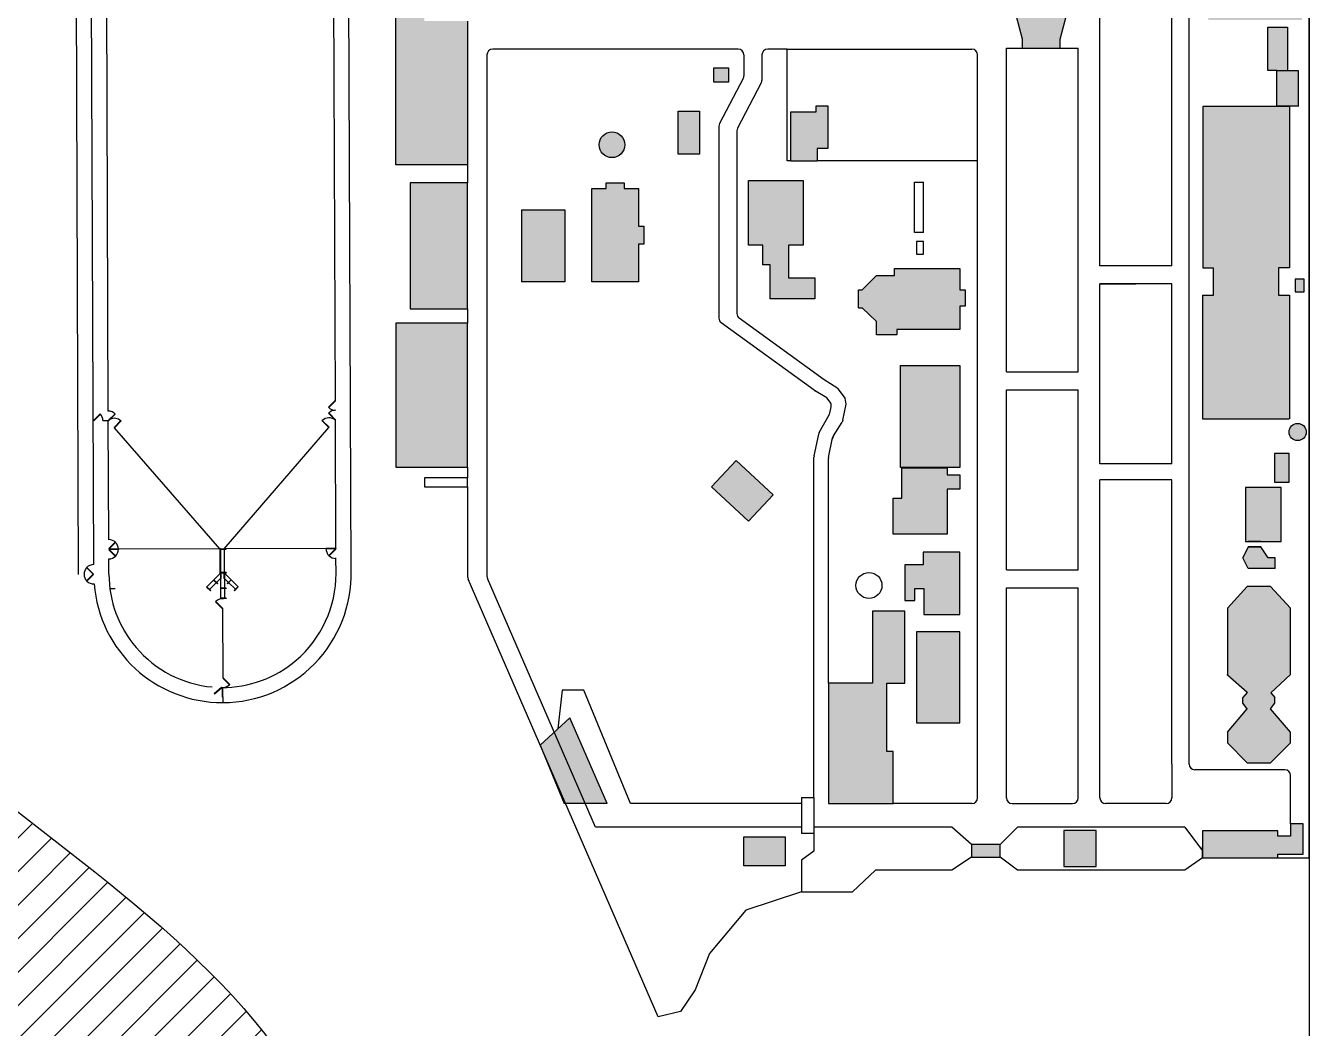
# Model space of a CAD drawing. Extents: x 15348.6 to 15438.1, y 2292.7 to 2368.6.
# Drawn here: x 15431.32 to 15434.711, y 2355.951 to 2358.599 of the extents above; entities that cross this region are included whole.
import ezdxf

# ---------------------------------------------------------------- set-up
doc = ezdxf.new("R2010")
doc.units = 0
doc.header["$LTSCALE"] = 2
doc.header["$MEASUREMENT"] = 0
for name, color, linetype, lineweight in [('03', 5, 'CONTINUOUS', 30), ('06', 7, 'CONTINUOUS', 30), ('MUNDSTOCK', 3, 'CONTINUOUS', 30)]:
    doc.layers.add(name, color=color, linetype=linetype, lineweight=lineweight)

msp = doc.modelspace()

# ---------------------------------------------------------------- hatches: boundary and pattern name
at = {"layer": '03', "linetype": 'Continuous'}
h = msp.add_hatch(dxfattribs=at)
h.set_pattern_fill('ANSI31', color=256, scale=0.5, style=0)
edge = h.paths.add_edge_path()
edge.add_spline(control_points=[(15432.312, 2354.5337), (15432.3066, 2354.6087), (15432.2675, 2355.0379), (15432.1757, 2355.968), (15430.9554, 2356.6809), (15430.146, 2357.741), (15429.1785, 2358.5972), (15427.9588, 2358.5979), (15427.4471, 2359.4684), (15427.4864, 2359.9292), (15427.5017, 2360.0121)], knot_values=[873.629947, 873.629947, 873.629947, 873.629947, 895.495842, 997.989982, 1139.838184, 1280.949064, 1407.622184, 1505.945549, 1622.914662, 1648.913198, 1648.913198, 1648.913198, 1648.913198], degree=3, periodic=0)
edge.add_spline(control_points=[(15427.5017, 2360.0121), (15427.4221, 2360.0374), (15427.343, 2360.0626), (15427.2643, 2360.0851)], knot_values=[3.681595, 3.681595, 3.681595, 3.681595, 3.92158, 3.92158, 3.92158, 3.92158], degree=3, periodic=0)
edge.add_spline(control_points=[(15427.2643, 2360.0851), (15427.248, 2360.0234), (15427.2175, 2359.918), (15427.1804, 2359.8135), (15427.1658, 2359.7701)], knot_values=[16.486234, 16.486234, 16.486234, 16.486234, 16.67673, 16.812527, 16.812527, 16.812527, 16.812527], degree=3, periodic=0)
edge.add_spline(control_points=[(15427.1658, 2359.7701), (15427.1653, 2359.7667), (15427.1144, 2359.4013), (15427.1095, 2358.8693), (15427.4325, 2358.7026), (15427.485, 2358.6828)], knot_values=[900.866446, 900.866446, 900.866446, 900.866446, 901.82873, 1003.432033, 1021.060892, 1021.060892, 1021.060892, 1021.060892], degree=3, periodic=0)
edge.add_spline(control_points=[(15427.485, 2358.6828), (15427.5452, 2358.669), (15427.6346, 2358.6529), (15427.7143, 2358.6255), (15427.737, 2358.6167)], knot_values=[14.97636, 14.97636, 14.97636, 14.97636, 15.1464, 15.216971, 15.216971, 15.216971, 15.216971], degree=3, periodic=0)
edge.add_spline(control_points=[(15427.737, 2358.6167), (15427.8381, 2358.5958), (15428.3656, 2358.4934), (15428.7601, 2357.9118), (15429.5601, 2357.7675), (15429.9745, 2357.3478), (15430.322, 2357.1045), (15430.4646, 2356.9982)], knot_values=[1046.80848, 1046.80848, 1046.80848, 1046.80848, 1076.128983, 1195.453551, 1237.210182, 1311.847283, 1365.429481, 1365.429481, 1365.429481, 1365.429481], degree=3, periodic=0)
edge.add_spline(control_points=[(15430.4646, 2356.9982), (15430.5654, 2356.9231), (15430.7797, 2356.7564), (15431.0389, 2356.4814), (15431.102, 2356.2556), (15431.1213, 2356.1661)], knot_values=[1365.429481, 1365.429481, 1365.429481, 1365.429481, 1403.304028, 1446.974034, 1474.326409, 1474.326409, 1474.326409, 1474.326409], degree=3, periodic=0)
edge.add_spline(control_points=[(15431.1213, 2356.1661), (15431.2324, 2355.8897), (15431.3186, 2355.6076), (15431.4268, 2355.3281)], knot_values=[9.840641, 9.840641, 9.840641, 9.840641, 10.737108, 10.737108, 10.737108, 10.737108], degree=3, periodic=0)
edge.add_spline(control_points=[(15431.4268, 2355.3281), (15431.5432, 2355.1415), (15431.8589, 2354.6789), (15431.6889, 2353.726), (15431.4609, 2352.8648), (15431.0646, 2352.2278), (15430.7712, 2351.7946), (15430.615, 2351.5023), (15430.5607, 2351.3656)], knot_values=[1563.32545, 1563.32545, 1563.32545, 1563.32545, 1628.021608, 1728.122566, 1832.955217, 1898.471864, 1949.951098, 1992.660275, 1992.660275, 1992.660275, 1992.660275], degree=3, periodic=0)
edge.add_spline(control_points=[(15430.5607, 2351.3656), (15430.5593, 2351.3574), (15430.5453, 2351.2703), (15430.5314, 2351.115), (15430.4868, 2350.9481), (15430.4898, 2350.7659), (15430.5022, 2350.6511), (15430.5167, 2350.5608)], knot_values=[4.754659, 4.754659, 4.754659, 4.754659, 4.779396, 5.01827, 5.223742, 5.291293, 5.56418, 5.56418, 5.56418, 5.56418], degree=3, periodic=0)
edge.add_spline(control_points=[(15430.5167, 2350.5608), (15430.5236, 2350.5402), (15430.5309, 2350.5196), (15430.5385, 2350.499)], knot_values=[2074.214725, 2074.214725, 2074.214725, 2074.214725, 2080.496001, 2080.496001, 2080.496001, 2080.496001], degree=3, periodic=0)
edge.add_line((15430.5385, 2350.499), (15430.921, 2350.623))
edge.add_spline(control_points=[(15430.921, 2350.623), (15430.9035, 2350.668), (15430.7982, 2350.9873), (15430.8903, 2351.4506), (15431.4841, 2351.9076), (15431.532, 2352.6942), (15432.004, 2353.2749), (15432.2521, 2353.7108), (15432.3012, 2353.958), (15432.312, 2354.0609)], knot_values=[1695.747126, 1695.747126, 1695.747126, 1695.747126, 1708.953771, 1788.188507, 1819.685706, 1927.557591, 1997.782485, 2043.474785, 2074.875921, 2074.875921, 2074.875921, 2074.875921], degree=3, periodic=0)
edge.add_line((15432.312, 2354.0609), (15432.312, 2354.5337))
edge = h.paths.add_edge_path(flags=16)
edge.add_spline(control_points=[(15431.6512, 2355.756), (15431.6111, 2355.7847), (15431.7585, 2355.979), (15431.9602, 2355.6662), (15432.0485, 2355.4319), (15431.9757, 2355.1767), (15432.0437, 2355.0477), (15432.1253, 2354.7451), (15431.7137, 2355.1725), (15431.8621, 2355.3824), (15431.7768, 2355.5295), (15431.6195, 2355.5063), (15431.6791, 2355.6224), (15431.6897, 2355.6911), (15431.673, 2355.7318), (15431.6669, 2355.7446)], knot_values=[0, 0, 0, 0, 14.788282, 36.632858, 78.793973, 100.346235, 106.855928, 124.23658, 163.680378, 185.30246, 196.02161, 207.450149, 215.708104, 224.775767, 228.953293, 228.953293, 228.953293, 228.953293], degree=3, periodic=0)
edge.add_line((15431.6669, 2355.7446), (15431.6512, 2355.756))
h.paths.add_polyline_path([(15428.6396, 2358.4752), (15429.5285, 2357.9819), (15429.4728, 2357.8814), (15428.5838, 2358.3748)], flags=24)
at = {"layer": '06'}
h = msp.add_hatch(color=256, dxfattribs=at)
h.paths.add_polyline_path([(15434.4441, 2358.7862), (15434.4441, 2358.7007), (15434.4299, 2358.7007), (15434.4299, 2358.676), (15434.4441, 2358.676), (15434.4441, 2358.6142), (15434.6911, 2358.6142), (15434.6911, 2358.7862)])
h.paths.add_polyline_path([(15434.6018, 2358.8289), (15434.6018, 2358.9952), (15434.4631, 2358.9952), (15434.4631, 2358.9002), (15434.4441, 2358.9002), (15434.4441, 2358.8289)])
h.paths.add_polyline_path([(15434.6009, 2358.4812), (15434.6246, 2358.4812), (15434.6531, 2358.4812), (15434.6531, 2358.5952), (15434.6009, 2358.5952)])
h = msp.add_hatch(color=256, dxfattribs=at)
h.paths.add_polyline_path([(15432.7437, 2358.1125), (15432.6295, 2358.1125), (15432.6295, 2357.9225), (15432.7437, 2357.9225)])
h.paths.add_polyline_path([(15432.4872, 2357.8133), (15432.2972, 2357.8133), (15432.2972, 2357.4333), (15432.4872, 2357.4333)])
h.paths.add_polyline_path([(15432.4872, 2358.1838), (15432.3352, 2358.1838), (15432.3352, 2357.8513), (15432.4872, 2357.8513)])
h.paths.add_polyline_path([(15432.4872, 2358.6113), (15432.3732, 2358.6113), (15432.3732, 2358.7177), (15432.4255, 2358.7177), (15432.4255, 2358.8317), (15432.2972, 2358.8317), (15432.2972, 2358.2313), (15432.4872, 2358.2313)])
h.paths.add_polyline_path([(15432.9385, 2358.0223), (15432.9527, 2358.0223), (15432.9527, 2358.0698), (15432.9385, 2358.0698), (15432.9385, 2358.1695), (15432.9005, 2358.1695), (15432.9005, 2358.1838), (15432.853, 2358.1838), (15432.853, 2358.1695), (15432.815, 2358.1695), (15432.815, 2357.9225), (15432.9385, 2357.9225)])
h.paths.add_polyline_path([(15432.8346, 2358.2846, 1), (15432.9027, 2358.2846, 1)])
h.paths.add_polyline_path([(15433.1, 2358.3738), (15433.043, 2358.3738), (15433.043, 2358.2598), (15433.1, 2358.2598)])
h.paths.add_polyline_path([(15433.176, 2358.4878), (15433.138, 2358.4878), (15433.138, 2358.4498), (15433.176, 2358.4498)])
h.paths.add_polyline_path([(15433.439, 2358.3874), (15433.4081, 2358.3874), (15433.4081, 2358.3712), (15433.3407, 2358.3712), (15433.3407, 2358.2426), (15433.4105, 2358.2426), (15433.4105, 2358.2747), (15433.439, 2358.2747)])
h.paths.add_polyline_path([(15433.3739, 2358.1904), (15433.3407, 2358.1904), (15433.229, 2358.1904), (15433.229, 2358.0194), (15433.267, 2358.0194), (15433.267, 2357.9671), (15433.286, 2357.9671), (15433.286, 2357.8778), (15433.4048, 2357.8778), (15433.4048, 2357.9329), (15433.335, 2357.9329), (15433.335, 2358.0194), (15433.3739, 2358.0194)])
h.paths.add_polyline_path([(15433.1966, 2357.4508), (15433.1319, 2357.3812), (15433.2293, 2357.2907), (15433.294, 2357.3603)])
h.paths.add_polyline_path([(15433.7875, 2357.7017), (15433.6308, 2357.7017), (15433.6308, 2357.4319), (15433.7875, 2357.4319)])
h.paths.add_polyline_path([(15433.7541, 2357.3748), (15433.7875, 2357.3748), (15433.7875, 2357.4128), (15433.7541, 2357.4128), (15433.7541, 2357.4318), (15433.6344, 2357.4318), (15433.6344, 2357.3511), (15433.6116, 2357.3511), (15433.6116, 2357.2561), (15433.7541, 2357.2561)])
for points in [[(15433.9294, 2358.6535), (15433.9532, 2358.5633), (15433.9532, 2358.5395), (15434.0529, 2358.5395), (15434.0529, 2358.5633), (15434.0767, 2358.6535)], [(15433.7872, 2357.9582), (15433.7828, 2357.9582), (15433.6146, 2357.9582), (15433.6146, 2357.9392), (15433.5671, 2357.9392), (15433.5291, 2357.9012), (15433.5196, 2357.9012), (15433.5196, 2357.8537), (15433.5291, 2357.8537), (15433.5671, 2357.8176), (15433.5671, 2357.7825), (15433.6213, 2357.7825), (15433.6213, 2357.7967), (15433.7872, 2357.7967), (15433.7872, 2357.8585), (15433.8015, 2357.8585), (15433.8015, 2357.9012), (15433.7872, 2357.9012)], [(15434.4944, 2356.7333), (15434.4944, 2356.7048), (15434.5467, 2356.6526), (15434.6084, 2356.6526), (15434.6607, 2356.7048), (15434.6607, 2356.7333), (15434.6085, 2356.795), (15434.6198, 2356.8094), (15434.6198, 2356.8248), (15434.6091, 2356.8372), (15434.6607, 2356.8854), (15434.6607, 2357.0607), (15434.6084, 2357.1177), (15434.5467, 2357.1177), (15434.4944, 2357.0607), (15434.4944, 2356.8841), (15434.5467, 2356.8378), (15434.5354, 2356.8248), (15434.5354, 2356.8094), (15434.5467, 2356.7951)], [(15432.7568, 2356.7707), (15432.679, 2356.6989), (15432.742, 2356.5445), (15432.856, 2356.5445)], [(15434.1475, 2356.4734), (15434.062, 2356.4734), (15434.062, 2356.3784), (15434.1475, 2356.3784)]]:
    msp.add_hatch(color=256, dxfattribs=at).paths.add_polyline_path(points)
h = msp.add_hatch(color=256, dxfattribs=at)
h.paths.add_polyline_path([(15434.6294, 2357.8875), (15434.6294, 2357.9594), (15434.6579, 2357.9594), (15434.6579, 2358.3862), (15434.4299, 2358.3862), (15434.4299, 2357.9587), (15434.4576, 2357.9587), (15434.4576, 2357.8875), (15434.4291, 2357.8875), (15434.4291, 2357.5597), (15434.6583, 2357.5597), (15434.6583, 2357.8875)])
h.paths.add_polyline_path([(15434.6734, 2357.8961), (15434.6971, 2357.8961), (15434.6971, 2357.9293), (15434.6734, 2357.9293)])
h.paths.add_polyline_path([(15434.6246, 2358.3862), (15434.6579, 2358.3862), (15434.6816, 2358.3862), (15434.6816, 2358.4812), (15434.6246, 2358.4812)])
h = msp.add_hatch(color=256, dxfattribs=at)
h.paths.add_polyline_path([(15434.5827, 2357.2224), (15434.5495, 2357.2224), (15434.5353, 2357.1938), (15434.5495, 2357.1654), (15434.6207, 2357.1654), (15434.6207, 2357.1939), (15434.6017, 2357.1939)])
h.paths.add_polyline_path([(15434.5417, 2357.2367), (15434.6367, 2357.2367), (15434.6367, 2357.3792), (15434.5417, 2357.3792)])
h.paths.add_polyline_path([(15434.6571, 2357.4695), (15434.6191, 2357.4695), (15434.6191, 2357.3935), (15434.6571, 2357.3935)])
h.paths.add_polyline_path([(15434.7025, 2357.5259, 1), (15434.6572, 2357.5259, 1)])
h = msp.add_hatch(color=256, dxfattribs=at)
h.paths.add_polyline_path([(15433.7874, 2357.2086), (15433.691, 2357.2086), (15433.691, 2357.1753), (15433.6515, 2357.1753), (15433.6422, 2357.1753), (15433.642, 2357.0813), (15433.6686, 2357.0813), (15433.6686, 2357.1126), (15433.6924, 2357.1126), (15433.6924, 2357.0442), (15433.7874, 2357.0442)])
h.paths.add_polyline_path([(15433.7871, 2356.9986), (15433.6731, 2356.9986), (15433.6731, 2356.8235), (15433.6731, 2356.7583), (15433.7871, 2356.7583)])
h.paths.add_polyline_path([(15433.642, 2357.0528), (15433.5565, 2357.0528), (15433.5565, 2356.8628), (15433.4402, 2356.8628), (15433.4402, 2356.5445), (15433.6112, 2356.5445), (15433.6112, 2356.6823), (15433.5945, 2356.6823), (15433.5945, 2356.8628), (15433.642, 2356.8628)])
h.paths.add_polyline_path([(15434.6943, 2356.4914), (15434.6611, 2356.4914), (15434.6611, 2356.4581), (15434.6278, 2356.4581), (15434.6278, 2356.4724), (15434.4283, 2356.4724), (15434.4283, 2356.4011), (15434.6278, 2356.4011), (15434.6278, 2356.4106), (15434.6943, 2356.4106)])
h.paths.add_polyline_path([(15433.8944, 2356.4364), (15433.8184, 2356.4364), (15433.8184, 2356.4032), (15433.8944, 2356.4032)])
h.paths.add_polyline_path([(15433.326, 2356.4565), (15433.2168, 2356.4565), (15433.2168, 2356.3805), (15433.326, 2356.3805), (15433.326, 2356.3948)])

# ---------------------------------------------------------------- linework, layer by layer
at = {"layer": '03', "color": 7, "ltscale": 0.5}
for p, q in [((15434.7107, 2356.3131), (15434.7107, 2359.721)), ((15434.7107, 2351.8513), (15434.7107, 2356.4011))]:
    msp.add_line(p, q, dxfattribs=at)
at = {"layer": '03', "color": 7}
for p, q in [((15434.7103, 2356.9008), (15434.7103, 2359.5314)), ((15432.1795, 2357.1589), (15432.1726, 2359.0219)), ((15434.1574, 2357.9648), (15434.1574, 2359.0326)), ((15434.3476, 2357.9648), (15434.3476, 2359.0326)), ((15434.3929, 2356.6491), (15434.3929, 2359.0427)), ((15432.1379, 2357.6085), (15432.1328, 2358.9859)), ((15432.2972, 2358.2313), (15432.2972, 2358.8317)), ((15431.4596, 2357.15), (15431.4538, 2358.7288)), ((15431.4995, 2357.1758), (15431.494, 2358.676)), ((15431.538, 2357.5812), (15431.534, 2358.6598)), ((15433.9532, 2358.5633), (15433.9294, 2358.6535)), ((15434.0529, 2358.5633), (15434.0767, 2358.6535)), ((15432.4872, 2358.6113), (15432.4872, 2358.2313)), ((15434.6009, 2358.4812), (15434.6009, 2358.5952)), ((15434.6009, 2358.5952), (15434.6531, 2358.5952)), ((15434.6531, 2358.5952), (15434.6531, 2358.4812)), ((15433.9532, 2358.5395), (15433.9532, 2358.5633)), ((15434.0529, 2358.5395), (15434.0529, 2358.5633)), ((15432.5383, 2358.5219), (15432.5383, 2357.952)), ((15433.202, 2358.5371), (15432.5535, 2358.5371)), ((15433.2172, 2358.5219), (15433.2172, 2358.4671)), ((15433.2647, 2358.5219), (15433.2647, 2358.4554)), ((15433.3312, 2358.5371), (15433.2799, 2358.5371)), ((15433.3312, 2358.2426), (15433.3312, 2358.5371)), ((15433.3312, 2358.5371), (15433.8192, 2358.5371)), ((15433.8344, 2357.5749), (15433.8344, 2358.5219)), ((15433.9104, 2357.6845), (15433.9104, 2358.5395)), ((15433.9104, 2358.5395), (15433.9532, 2358.5395)), ((15433.9104, 2358.5395), (15434.1004, 2358.5395)), ((15433.9532, 2358.5395), (15434.0529, 2358.5395)), ((15434.1004, 2357.6845), (15434.1004, 2358.5395)), ((15433.138, 2358.4498), (15433.138, 2358.4878)), ((15433.138, 2358.4878), (15433.176, 2358.4878)), ((15433.176, 2358.4878), (15433.176, 2358.4498)), ((15434.6246, 2358.4812), (15434.6009, 2358.4812)), ((15434.6246, 2358.4812), (15434.6816, 2358.4812)), ((15434.6246, 2358.3862), (15434.6246, 2358.4812)), ((15434.6816, 2358.4812), (15434.6816, 2358.3855)), ((15433.176, 2358.4498), (15433.138, 2358.4498)), ((15433.2154, 2358.46), (15433.1526, 2358.3405)), ((15433.2629, 2358.4483), (15433.2001, 2358.3288)), ((15433.4081, 2358.3712), (15433.4081, 2358.3874)), ((15433.4081, 2358.3874), (15433.439, 2358.3874)), ((15433.439, 2358.3874), (15433.439, 2358.2747)), ((15434.4299, 2357.9587), (15434.4299, 2358.3862)), ((15434.4299, 2358.3862), (15434.6579, 2358.3862)), ((15434.6816, 2358.3862), (15434.6246, 2358.3862)), ((15434.6579, 2358.3862), (15434.6579, 2357.9594)), ((15433.043, 2358.3738), (15433.1, 2358.3738)), ((15433.043, 2358.2598), (15433.043, 2358.3738)), ((15433.1, 2358.3738), (15433.1, 2358.2598)), ((15433.3407, 2358.3712), (15433.4081, 2358.3712)), ((15433.3407, 2358.2426), (15433.3407, 2358.3712)), ((15433.1509, 2358.3335), (15433.1509, 2357.8267)), ((15433.1984, 2358.3217), (15433.1984, 2357.8392)), ((15433.4105, 2358.2747), (15433.4105, 2358.2426)), ((15433.439, 2358.2747), (15433.4105, 2358.2747)), ((15433.1, 2358.2598), (15433.043, 2358.2598)), ((15433.3407, 2358.2426), (15433.3312, 2358.2426)), ((15433.3407, 2358.2426), (15433.4105, 2358.2426)), ((15433.8344, 2358.2426), (15433.4105, 2358.2426)), ((15432.4872, 2358.2313), (15432.2972, 2358.2313)), ((15432.4872, 2358.2313), (15432.4872, 2358.1838)), ((15432.3352, 2358.1838), (15432.3352, 2357.8513)), ((15432.4872, 2358.1838), (15432.3352, 2358.1838)), ((15432.4872, 2357.8513), (15432.4872, 2358.1838)), ((15432.853, 2358.1838), (15432.9005, 2358.1838)), ((15432.853, 2358.1695), (15432.853, 2358.1838)), ((15432.9005, 2358.1838), (15432.9005, 2358.1695)), ((15433.229, 2358.0194), (15433.229, 2358.1904)), ((15433.229, 2358.1904), (15433.3739, 2358.1904)), ((15433.3407, 2358.1904), (15433.3739, 2358.1904)), ((15433.3739, 2358.1904), (15433.3739, 2358.0194)), ((15433.668, 2358.0529), (15433.668, 2358.1859)), ((15433.668, 2358.1859), (15433.6917, 2358.1859)), ((15433.6917, 2358.0529), (15433.6917, 2358.1859)), ((15432.815, 2358.1695), (15432.853, 2358.1695)), ((15432.815, 2357.9225), (15432.815, 2358.1695)), ((15432.9005, 2358.1695), (15432.9385, 2358.1695)), ((15432.9385, 2358.1695), (15432.9385, 2358.0698)), ((15432.6295, 2358.1125), (15432.6295, 2357.9225)), ((15432.6297, 2358.1125), (15432.7437, 2358.1125)), ((15432.7437, 2358.1125), (15432.7437, 2357.9225)), ((15432.9385, 2358.0698), (15432.9527, 2358.0698)), ((15432.9527, 2358.0698), (15432.9527, 2358.0223)), ((15433.6917, 2358.0529), (15433.668, 2358.0529)), ((15432.9385, 2358.0223), (15432.9385, 2357.9225)), ((15432.9527, 2358.0223), (15432.9385, 2358.0223)), ((15433.267, 2358.0194), (15433.229, 2358.0194)), ((15433.267, 2357.9671), (15433.267, 2358.0194)), ((15433.3739, 2358.0194), (15433.335, 2358.0194)), ((15433.335, 2358.0194), (15433.335, 2357.9329)), ((15433.6727, 2358.0292), (15433.6727, 2357.9959)), ((15433.6917, 2358.0292), (15433.6727, 2358.0292)), ((15433.6917, 2357.9959), (15433.6917, 2358.0292)), ((15433.6727, 2357.9959), (15433.6917, 2357.9959)), ((15432.5383, 2357.952), (15432.5383, 2357.1453)), ((15433.286, 2357.9671), (15433.267, 2357.9671)), ((15433.286, 2357.8778), (15433.286, 2357.9671)), ((15433.5291, 2357.9012), (15433.5671, 2357.9392)), ((15433.5671, 2357.9392), (15433.6146, 2357.9392)), ((15433.6146, 2357.9392), (15433.6146, 2357.9582)), ((15433.6146, 2357.9582), (15433.7828, 2357.9582)), ((15433.7828, 2357.9582), (15433.7872, 2357.9582)), ((15433.7872, 2357.9582), (15433.7872, 2357.9012)), ((15433.7872, 2357.9582), (15433.7872, 2357.9012)), ((15434.3476, 2357.9648), (15434.1574, 2357.9648)), ((15434.4576, 2357.9587), (15434.4299, 2357.9587)), ((15434.4576, 2357.8875), (15434.4576, 2357.9587)), ((15434.6294, 2357.9594), (15434.6294, 2357.8875)), ((15434.6579, 2357.9594), (15434.6294, 2357.9594)), ((15432.4872, 2357.8513), (15432.4872, 2357.9225)), ((15432.7437, 2357.9225), (15432.6297, 2357.9225)), ((15432.9385, 2357.9225), (15432.815, 2357.9225)), ((15433.335, 2357.9329), (15433.4048, 2357.9329)), ((15433.4048, 2357.9329), (15433.4048, 2357.8778)), ((15433.5196, 2357.9012), (15433.5291, 2357.9012)), ((15433.5196, 2357.8537), (15433.5196, 2357.9012)), ((15433.7872, 2357.9012), (15433.8015, 2357.9012)), ((15433.8015, 2357.9012), (15433.8015, 2357.8585)), ((15434.1574, 2357.4423), (15434.1574, 2357.9173)), ((15434.1574, 2357.9173), (15434.2524, 2357.9173)), ((15434.3476, 2357.9173), (15434.1574, 2357.9173)), ((15434.3476, 2357.4423), (15434.3476, 2357.9173)), ((15434.6971, 2357.9293), (15434.6734, 2357.9293)), ((15434.6734, 2357.9293), (15434.6734, 2357.8961)), ((15434.6971, 2357.8961), (15434.6971, 2357.9293)), ((15433.4048, 2357.8778), (15433.286, 2357.8778)), ((15434.4291, 2357.5597), (15434.4291, 2357.8875)), ((15434.4291, 2357.8875), (15434.4576, 2357.8875)), ((15434.6294, 2357.8875), (15434.6583, 2357.8875)), ((15434.6583, 2357.8875), (15434.6583, 2357.5604)), ((15434.6734, 2357.8961), (15434.6971, 2357.8961)), ((15432.3352, 2357.8513), (15432.4872, 2357.8513)), ((15432.4872, 2357.8513), (15432.4872, 2357.8133)), ((15433.5196, 2357.8537), (15433.5291, 2357.8537)), ((15433.5291, 2357.8537), (15433.5671, 2357.8176)), ((15433.7872, 2357.8585), (15433.7872, 2357.7967)), ((15433.8015, 2357.8585), (15433.7872, 2357.8585)), ((15433.7872, 2357.8585), (15433.7872, 2357.8328)), ((15432.2972, 2357.8133), (15432.2972, 2357.4333)), ((15432.4872, 2357.8133), (15432.2972, 2357.8133)), ((15432.4872, 2357.4333), (15432.4872, 2357.8133)), ((15433.4025, 2357.6364), (15433.1572, 2357.8144)), ((15433.4293, 2357.6639), (15433.2047, 2357.8269)), ((15433.5671, 2357.7825), (15433.5671, 2357.8176)), ((15433.6213, 2357.7825), (15433.5671, 2357.7825)), ((15433.6213, 2357.7967), (15433.6213, 2357.7825)), ((15433.7875, 2357.7967), (15433.6213, 2357.7967)), ((15433.6308, 2357.4319), (15433.6308, 2357.7017)), ((15433.6308, 2357.7017), (15433.7875, 2357.7017)), ((15433.7875, 2357.7017), (15433.7875, 2357.4319)), ((15433.4625, 2357.6427), (15433.4293, 2357.6639)), ((15433.9104, 2357.6845), (15434.1004, 2357.6845)), ((15433.4361, 2357.6163), (15433.4036, 2357.6356)), ((15433.4843, 2357.6153), (15433.4665, 2357.639)), ((15433.9104, 2357.162), (15433.9104, 2357.637)), ((15433.9104, 2357.637), (15434.1004, 2357.637)), ((15434.1004, 2357.162), (15434.1004, 2357.637)), ((15432.1372, 2357.6092), (15432.1195, 2357.5914)), ((15432.1379, 2357.6085), (15432.1202, 2357.5907)), ((15432.1372, 2357.6092), (15432.1379, 2357.6085)), ((15433.4446, 2357.6049), (15433.4361, 2357.6163)), ((15433.4788, 2357.5575), (15433.4875, 2357.5991)), ((15433.4875, 2357.5991), (15433.4843, 2357.6153)), ((15431.5165, 2357.5739), (15431.4989, 2357.5562)), ((15431.5172, 2357.5732), (15431.4996, 2357.5555)), ((15431.5172, 2357.5732), (15431.5165, 2357.5739)), ((15431.5381, 2357.5563), (15431.5558, 2357.5742)), ((15431.5388, 2357.5556), (15431.5564, 2357.5734)), ((15431.5564, 2357.5734), (15431.5558, 2357.5742)), ((15432.1195, 2357.5914), (15432.1202, 2357.5907)), ((15432.1196, 2357.5755), (15432.1202, 2357.5762)), ((15432.1374, 2357.5578), (15432.1196, 2357.5755)), ((15432.1381, 2357.5585), (15432.1202, 2357.5762)), ((15433.4161, 2357.5245), (15433.4423, 2357.5716)), ((15433.4439, 2357.5759), (15433.4474, 2357.5927)), ((15433.8344, 2357.1145), (15433.8344, 2357.5749)), ((15431.4981, 2357.5562), (15431.4989, 2357.5562)), ((15431.4996, 2357.5555), (15431.4989, 2357.5562)), ((15431.5238, 2357.5563), (15431.5381, 2357.5563)), ((15431.5388, 2357.5556), (15431.5381, 2357.5563)), ((15431.5392, 2357.2413), (15431.5381, 2357.5563)), ((15431.5538, 2357.5381), (15431.5715, 2357.556)), ((15431.5545, 2357.5374), (15431.5538, 2357.5381)), ((15431.5545, 2357.5374), (15431.5722, 2357.5552)), ((15431.8323, 2357.2174), (15431.5545, 2357.5374)), ((15431.5722, 2357.5552), (15431.5715, 2357.556)), ((15431.8443, 2357.2175), (15432.1202, 2357.5378)), ((15432.1026, 2357.5554), (15432.1032, 2357.5562)), ((15432.1202, 2357.5378), (15432.1026, 2357.5554)), ((15432.1211, 2357.5384), (15432.1032, 2357.5562)), ((15432.1203, 2357.5377), (15432.1211, 2357.5384)), ((15432.1374, 2357.5578), (15432.1381, 2357.5585)), ((15432.1393, 2357.2202), (15432.1381, 2357.5585)), ((15433.4534, 2357.5156), (15433.4768, 2357.5524)), ((15434.6571, 2357.5597), (15434.4291, 2357.5597)), ((15434.6571, 2357.5597), (15434.6191, 2357.5597)), ((15433.4025, 2357.463), (15433.4146, 2357.5203)), ((15433.4405, 2357.459), (15433.4513, 2357.5106)), ((15433.4022, 2356.561), (15433.4022, 2357.4598)), ((15434.6191, 2357.4695), (15434.6191, 2357.3935)), ((15434.6571, 2357.4695), (15434.6191, 2357.4695)), ((15434.6571, 2357.3935), (15434.6571, 2357.4695)), ((15432.2972, 2357.4333), (15432.4872, 2357.4333)), ((15432.4872, 2357.4333), (15432.4872, 2357.4048)), ((15433.1319, 2357.3812), (15433.1966, 2357.4508)), ((15433.1966, 2357.4508), (15433.294, 2357.3603)), ((15433.4402, 2356.8628), (15433.4402, 2357.4559)), ((15433.7875, 2357.4319), (15433.6308, 2357.4319)), ((15433.6344, 2357.4318), (15433.7541, 2357.4318)), ((15433.6344, 2357.3511), (15433.6344, 2357.4318)), ((15433.7541, 2357.4318), (15433.7541, 2357.4128)), ((15434.3476, 2357.4423), (15434.1574, 2357.4423)), ((15432.4872, 2357.4048), (15432.3732, 2357.4048)), ((15432.3732, 2357.4048), (15432.3732, 2357.381)), ((15432.4872, 2357.381), (15432.4872, 2357.4048)), ((15433.7541, 2357.4128), (15433.7875, 2357.4128)), ((15433.7875, 2357.4128), (15433.7875, 2357.3748)), ((15434.1574, 2356.5597), (15434.1574, 2357.3995)), ((15434.3476, 2357.3995), (15434.1574, 2357.3995)), ((15434.3476, 2356.6491), (15434.3476, 2357.3995)), ((15434.6191, 2357.3935), (15434.6571, 2357.3935)), ((15432.3732, 2357.381), (15432.4872, 2357.381)), ((15432.4872, 2357.381), (15432.4872, 2357.1436)), ((15433.2293, 2357.2907), (15433.1319, 2357.3812)), ((15433.294, 2357.3603), (15433.2293, 2357.2907)), ((15433.7541, 2357.3748), (15433.7541, 2357.2561)), ((15433.7875, 2357.3748), (15433.7541, 2357.3748)), ((15434.5417, 2357.3792), (15434.5417, 2357.2367)), ((15434.6367, 2357.3792), (15434.5417, 2357.3792)), ((15434.6367, 2357.2367), (15434.6367, 2357.3792)), ((15433.6116, 2357.2561), (15433.6116, 2357.3511)), ((15433.6116, 2357.3511), (15433.6344, 2357.3511)), ((15433.7541, 2357.2561), (15433.6116, 2357.2561)), ((15431.5569, 2357.2358), (15431.5393, 2357.218)), ((15431.5576, 2357.2351), (15431.54, 2357.2173)), ((15431.5576, 2357.2351), (15431.5569, 2357.2358)), ((15434.5495, 2357.2224), (15434.5353, 2357.1938)), ((15434.5417, 2357.2367), (15434.6367, 2357.2367)), ((15434.5827, 2357.2366), (15434.5495, 2357.2366)), ((15434.5495, 2357.2224), (15434.5827, 2357.2224)), ((15434.5827, 2357.2224), (15434.5495, 2357.2224)), ((15434.6017, 2357.1939), (15434.5827, 2357.2224)), ((15431.54, 2357.2173), (15431.5393, 2357.218)), ((15431.54, 2357.2154), (15431.5393, 2357.2146)), ((15431.5571, 2357.197), (15431.5393, 2357.2146)), ((15431.5396, 2357.1503), (15431.5394, 2357.1913)), ((15431.565, 2357.2169), (15431.54, 2357.2168)), ((15431.54, 2357.2168), (15431.54, 2357.2158)), ((15431.565, 2357.2159), (15431.54, 2357.2158)), ((15431.5578, 2357.1977), (15431.54, 2357.2154)), ((15431.5578, 2357.1977), (15431.5571, 2357.197)), ((15431.8323, 2357.2174), (15431.565, 2357.2164)), ((15431.565, 2357.2169), (15431.565, 2357.2159)), ((15431.8323, 2357.2174), (15431.8326, 2357.1535)), ((15431.8343, 2357.2174), (15431.8323, 2357.2174)), ((15431.8333, 2357.2174), (15431.8336, 2357.1535)), ((15431.8343, 2357.2174), (15431.8348, 2357.0865)), ((15431.8489, 2357.2165), (15431.8343, 2357.2164)), ((15431.8489, 2357.2165), (15431.8343, 2357.2164)), ((15431.8489, 2357.2155), (15431.8343, 2357.2154)), ((15432.1137, 2357.2184), (15431.8443, 2357.2175)), ((15431.8443, 2357.2155), (15431.8445, 2357.1545)), ((15431.8489, 2357.2165), (15431.8489, 2357.2155)), ((15432.1137, 2357.2189), (15432.1387, 2357.219)), ((15432.1137, 2357.2189), (15432.1387, 2357.219)), ((15432.1137, 2357.2179), (15432.1137, 2357.2189)), ((15432.1137, 2357.2189), (15432.1137, 2357.2179)), ((15432.1137, 2357.2179), (15432.1387, 2357.218)), ((15432.121, 2357.1998), (15432.1386, 2357.2175)), ((15432.121, 2357.1998), (15432.1217, 2357.1991)), ((15432.1217, 2357.1991), (15432.1393, 2357.2168)), ((15432.1386, 2357.2175), (15432.1393, 2357.2168)), ((15432.1386, 2357.2175), (15432.1393, 2357.2168)), ((15432.1387, 2357.218), (15432.1387, 2357.219)), ((15432.1387, 2357.219), (15432.1387, 2357.218)), ((15432.1393, 2357.2202), (15432.1393, 2357.2202)), ((15432.1396, 2357.1525), (15432.1394, 2357.1935)), ((15433.691, 2357.2086), (15433.691, 2357.1753)), ((15433.7874, 2357.2086), (15433.691, 2357.2086)), ((15433.7874, 2357.0442), (15433.7874, 2357.2086)), ((15434.5495, 2357.1654), (15434.5352, 2357.1939)), ((15434.6207, 2357.1939), (15434.6017, 2357.1939)), ((15434.6207, 2357.1939), (15434.6017, 2357.1939)), ((15434.6207, 2357.1939), (15434.6017, 2357.1939)), ((15434.6207, 2357.1654), (15434.6207, 2357.1939)), ((15431.4812, 2357.1684), (15431.4805, 2357.1677)), ((15431.4983, 2357.1501), (15431.4805, 2357.1677)), ((15431.499, 2357.1508), (15431.4812, 2357.1684)), ((15431.8491, 2357.1545), (15431.8345, 2357.1545)), ((15431.8491, 2357.1545), (15431.8491, 2357.1535)), ((15433.6422, 2357.1753), (15433.642, 2357.0813)), ((15433.6515, 2357.1753), (15433.6422, 2357.1753)), ((15433.691, 2357.1753), (15433.6515, 2357.1753)), ((15433.9104, 2357.162), (15434.1004, 2357.162)), ((15434.6207, 2357.1654), (15434.5495, 2357.1654)), ((15431.4983, 2357.1502), (15431.4806, 2357.1325)), ((15431.4814, 2357.1318), (15431.4806, 2357.1325)), ((15431.499, 2357.1495), (15431.4814, 2357.1318)), ((15431.499, 2357.1508), (15431.4983, 2357.1501)), ((15431.499, 2357.1495), (15431.4983, 2357.1502)), ((15431.7979, 2357.1166), (15431.8346, 2357.1535)), ((15431.8057, 2357.1103), (15431.8233, 2357.128)), ((15431.8162, 2357.135), (15431.8266, 2357.1248)), ((15431.8169, 2357.1357), (15431.8273, 2357.1255)), ((15431.824, 2357.1287), (15431.8346, 2357.1393)), ((15431.8266, 2357.1248), (15431.8273, 2357.1255)), ((15431.8491, 2357.1535), (15431.8326, 2357.1535)), ((15431.8346, 2357.1393), (15431.8356, 2357.1394)), ((15431.8356, 2357.1535), (15431.8356, 2357.1394)), ((15431.8436, 2357.1535), (15431.8436, 2357.1394)), ((15431.8446, 2357.1394), (15431.8436, 2357.1394)), ((15431.8815, 2357.1169), (15431.8446, 2357.1535)), ((15431.8446, 2357.1535), (15431.8447, 2357.1135)), ((15431.8552, 2357.1288), (15431.8446, 2357.1394)), ((15431.8623, 2357.1359), (15431.852, 2357.1256)), ((15431.8527, 2357.1248), (15431.852, 2357.1256)), ((15431.863, 2357.1352), (15431.8527, 2357.1248)), ((15431.8737, 2357.1105), (15431.856, 2357.1281)), ((15432.9903, 2355.9818), (15432.4885, 2357.1375)), ((15432.8247, 2356.4824), (15432.5395, 2357.1392)), ((15431.5558, 2357.1118), (15431.5414, 2357.1117)), ((15431.7979, 2357.1166), (15431.8083, 2357.1063)), ((15431.7986, 2357.1173), (15431.809, 2357.107)), ((15431.7986, 2357.1173), (15431.809, 2357.107)), ((15431.8083, 2357.1063), (15431.809, 2357.107)), ((15431.8493, 2357.1135), (15431.8347, 2357.1135)), ((15431.8493, 2357.1135), (15431.8347, 2357.1135)), ((15431.8493, 2357.1125), (15431.8347, 2357.1125)), ((15431.8493, 2357.0875), (15431.8348, 2357.0875)), ((15431.8493, 2357.0875), (15431.8348, 2357.0875)), ((15431.8494, 2357.0865), (15431.8348, 2357.0865)), ((15431.8447, 2357.1125), (15431.8448, 2357.0875)), ((15431.8493, 2357.1135), (15431.8493, 2357.1125)), ((15431.8493, 2357.0875), (15431.8494, 2357.0865)), ((15431.8807, 2357.1176), (15431.8705, 2357.1072)), ((15431.8807, 2357.1176), (15431.8705, 2357.1072)), ((15431.8712, 2357.1065), (15431.8705, 2357.1072)), ((15431.8815, 2357.1169), (15431.8712, 2357.1065)), ((15433.6686, 2357.1126), (15433.6924, 2357.1126)), ((15433.6686, 2357.0813), (15433.6686, 2357.1126)), ((15433.6924, 2357.1126), (15433.6924, 2357.0442)), ((15433.8344, 2356.5597), (15433.8344, 2357.1145)), ((15433.9104, 2356.5597), (15433.9104, 2357.1145)), ((15433.9104, 2357.1145), (15434.1004, 2357.1145)), ((15434.1004, 2356.5597), (15434.1004, 2357.1145)), ((15434.4944, 2357.0607), (15434.5467, 2357.1177)), ((15434.6084, 2357.1177), (15434.5467, 2357.1177)), ((15434.6607, 2357.0607), (15434.6084, 2357.1177)), ((15431.8221, 2357.0784), (15431.8214, 2357.0777)), ((15431.8392, 2357.0601), (15431.8214, 2357.0777)), ((15431.8399, 2357.0608), (15431.8221, 2357.0784)), ((15431.8399, 2357.0608), (15431.8392, 2357.0601)), ((15431.8399, 2357.0608), (15431.8406, 2356.8764)), ((15433.5565, 2357.0528), (15433.5565, 2356.8628)), ((15433.642, 2357.0528), (15433.5565, 2357.0528)), ((15433.642, 2357.0813), (15433.6686, 2357.0813)), ((15433.642, 2356.8628), (15433.642, 2357.0528)), ((15434.4944, 2357.0607), (15434.4944, 2356.8841)), ((15434.6607, 2356.8854), (15434.6607, 2357.0607)), ((15433.6924, 2357.0442), (15433.7874, 2357.0442)), ((15433.6731, 2356.9986), (15433.6731, 2356.8235)), ((15433.7871, 2356.9986), (15433.6731, 2356.9986)), ((15433.7871, 2356.7583), (15433.7871, 2356.9986)), ((15434.4944, 2356.8841), (15434.4944, 2356.8853)), ((15434.5467, 2356.8378), (15434.4944, 2356.8841)), ((15434.6607, 2356.8854), (15434.6091, 2356.8372)), ((15434.7103, 2356.4011), (15434.7103, 2356.9008)), ((15431.8181, 2356.8356), (15431.837, 2356.852)), ((15431.8185, 2356.8346), (15431.8376, 2356.8512)), ((15431.837, 2356.852), (15431.8376, 2356.8512)), ((15431.8394, 2356.8258), (15431.8397, 2356.8508)), ((15431.8397, 2356.8508), (15431.8407, 2356.8508)), ((15431.8404, 2356.8254), (15431.8407, 2356.8508)), ((15431.8413, 2356.8764), (15431.8406, 2356.8757)), ((15431.8583, 2356.8581), (15431.8406, 2356.8757)), ((15431.859, 2356.8588), (15431.8413, 2356.8764)), ((15431.859, 2356.8588), (15431.8583, 2356.8581)), ((15433.4402, 2356.8628), (15433.4402, 2356.5445)), ((15433.5565, 2356.8628), (15433.4402, 2356.8628)), ((15433.5945, 2356.6823), (15433.5945, 2356.8628)), ((15433.5945, 2356.8628), (15433.642, 2356.8628)), ((15433.6731, 2356.8628), (15433.6731, 2356.7583)), ((15431.8181, 2356.8356), (15431.8187, 2356.8348)), ((15431.8394, 2356.8258), (15431.8404, 2356.8258)), ((15431.8408, 2356.8264), (15431.8408, 2356.8114)), ((15432.7372, 2356.8438), (15432.7253, 2356.7416)), ((15432.7942, 2356.8438), (15432.7372, 2356.8438)), ((15432.9177, 2356.5445), (15432.7942, 2356.8438)), ((15434.5467, 2356.8378), (15434.5354, 2356.8248)), ((15434.5354, 2356.8094), (15434.5354, 2356.8248)), ((15434.5467, 2356.8378), (15434.5471, 2356.8378)), ((15434.6091, 2356.8372), (15434.6198, 2356.8248)), ((15434.6198, 2356.8094), (15434.6198, 2356.8248)), ((15434.4944, 2356.7333), (15434.5467, 2356.7951)), ((15434.5467, 2356.7951), (15434.5354, 2356.8094)), ((15434.5467, 2356.7951), (15434.5471, 2356.7951)), ((15434.6085, 2356.795), (15434.6198, 2356.8094)), ((15434.6607, 2356.7333), (15434.6085, 2356.795)), ((15432.856, 2356.5445), (15432.7568, 2356.7707)), ((15433.6731, 2356.7583), (15433.7871, 2356.7583)), ((15434.4944, 2356.7333), (15434.4944, 2356.7048)), ((15434.6607, 2356.7048), (15434.6607, 2356.7333)), ((15433.6112, 2356.6823), (15433.5945, 2356.6823)), ((15433.6112, 2356.5445), (15433.6112, 2356.6823)), ((15434.5467, 2356.6526), (15434.4944, 2356.7048)), ((15434.6607, 2356.7048), (15434.6084, 2356.6526)), ((15434.3476, 2356.6491), (15434.3476, 2356.5597)), ((15434.5467, 2356.6526), (15434.6084, 2356.6526)), ((15434.6459, 2356.6339), (15434.4081, 2356.6339)), ((15434.6611, 2356.4914), (15434.6611, 2356.6187)), ((15432.856, 2356.5445), (15432.742, 2356.5445)), ((15433.3688, 2356.5445), (15432.9177, 2356.5445)), ((15433.3688, 2356.561), (15433.4022, 2356.561)), ((15433.4022, 2356.5445), (15433.4019, 2356.5445)), ((15433.4402, 2356.5445), (15433.6112, 2356.5445)), ((15433.8192, 2356.5445), (15433.6112, 2356.5445)), ((15433.9256, 2356.5445), (15434.0852, 2356.5445)), ((15434.3324, 2356.5445), (15434.1726, 2356.5445)), ((15433.1874, 2356.4824), (15432.8247, 2356.4824)), ((15433.3688, 2356.4824), (15433.1874, 2356.4824)), ((15433.766, 2356.4822), (15433.4022, 2356.4822)), ((15433.8184, 2356.4364), (15433.766, 2356.4822)), ((15433.9397, 2356.4827), (15433.8944, 2356.4364)), ((15434.3815, 2356.4827), (15433.9397, 2356.4827)), ((15434.3815, 2356.4827), (15434.4283, 2356.4201)), ((15434.6943, 2356.4914), (15434.6611, 2356.4914)), ((15434.6611, 2356.4914), (15434.6611, 2356.4581)), ((15434.6943, 2356.4106), (15434.6943, 2356.4914)), ((15433.2168, 2356.3805), (15433.2168, 2356.4565)), ((15433.2168, 2356.4565), (15433.326, 2356.4565)), ((15433.326, 2356.4565), (15433.326, 2356.3848)), ((15433.4022, 2356.466), (15433.3688, 2356.466)), ((15433.4022, 2356.466), (15433.4022, 2356.4185)), ((15434.062, 2356.4734), (15434.062, 2356.3784)), ((15434.1475, 2356.4734), (15434.062, 2356.4734)), ((15434.1475, 2356.3784), (15434.1475, 2356.4734)), ((15434.4283, 2356.4724), (15434.4283, 2356.4011)), ((15434.6278, 2356.4724), (15434.4283, 2356.4724)), ((15434.6278, 2356.4581), (15434.6278, 2356.4724)), ((15434.6611, 2356.4581), (15434.6278, 2356.4581)), ((15433.4022, 2356.4185), (15433.3688, 2356.3948)), ((15433.8944, 2356.4364), (15433.8184, 2356.4364)), ((15433.8184, 2356.4364), (15433.8184, 2356.4032)), ((15433.8944, 2356.4032), (15433.8944, 2356.4364)), ((15434.4283, 2356.4201), (15434.4283, 2356.4315)), ((15434.4283, 2356.4011), (15434.4283, 2356.4201)), ((15434.6278, 2356.4106), (15434.6943, 2356.4106)), ((15434.6278, 2356.4011), (15434.6278, 2356.4106)), ((15433.326, 2356.3805), (15433.2168, 2356.3805)), ((15433.326, 2356.3948), (15433.326, 2356.3805)), ((15433.3688, 2356.3948), (15433.3688, 2356.3114)), ((15433.8184, 2356.4032), (15433.766, 2356.3686)), ((15433.8184, 2356.4032), (15433.8944, 2356.4032)), ((15433.9397, 2356.3687), (15433.8944, 2356.4032)), ((15434.062, 2356.3784), (15434.1475, 2356.3784)), ((15434.4283, 2356.4011), (15434.3815, 2356.3687)), ((15434.4283, 2356.4011), (15434.6278, 2356.4011)), ((15434.6278, 2356.4011), (15434.7107, 2356.4011)), ((15433.5036, 2356.3114), (15433.5643, 2356.3686)), ((15433.766, 2356.3686), (15433.5643, 2356.3686)), ((15434.3815, 2356.3687), (15433.9397, 2356.3687)), ((15433.3688, 2356.3114), (15433.5036, 2356.3114))]:
    msp.add_line(p, q, dxfattribs=at)
msp.add_lwpolyline([(15432.7568, 2356.7707), (15432.679, 2356.6989), (15432.742, 2356.5445)], dxfattribs=at)
for centre, radius in [((15432.8686, 2358.2846), 0.034), ((15434.6798, 2357.5259), 0.0226), ((15433.5474, 2357.1207), 0.0343)]:
    msp.add_circle(centre, radius, dxfattribs=at)
for centre, radius, start, end in [((15432.5535, 2358.5219), 0.0152, 90, 180), ((15433.202, 2358.5219), 0.0152, 0, 90), ((15433.2799, 2358.5219), 0.0152, 90, 180), ((15433.8192, 2358.5219), 0.0152, 0, 90), ((15433.202, 2358.4671), 0.0152, 332.2659, 0), ((15433.2495, 2358.4554), 0.0152, 332.2659, 0), ((15433.1661, 2358.3335), 0.0152, 152.2659, 180), ((15433.2136, 2358.3217), 0.0152, 152.2659, 180), ((15433.2136, 2357.8392), 0.0152, 180, 234.032), ((15433.1661, 2357.8267), 0.0152, 180, 234.032), ((15433.4114, 2357.6487), 0.0152, 234.032, 239.1499), ((15433.4544, 2357.6299), 0.0152, 36.8408, 57.5013), ((15433.4325, 2357.5958), 0.0152, 348.2438, 36.8408), ((15431.4989, 2357.556), 0.0249, 0.7469, 43.2712), ((15431.5376, 2357.5564), 0.0249, 42.0375, 89.0957), ((15431.5542, 2357.5379), 0.0244, 43.9597, 119.0132), ((15432.1211, 2357.5384), 0.0251, 47.3861, 135.2102), ((15432.1379, 2357.6085), 0.0251, 225.2102, 270.2102), ((15432.1381, 2357.5585), 0.0251, 90.2102, 135.2102), ((15433.429, 2357.579), 0.0152, 330.9714, 348.2438), ((15431.5542, 2357.5379), 0.0244, 131.1584, 131.3588), ((15433.464, 2357.5606), 0.0152, 327.5563, 348.2438), ((15433.4294, 2357.5171), 0.0152, 150.9714, 168.1145), ((15433.4654, 2357.5037), 0.0152, 150.9714, 168.1145), ((15433.4662, 2357.5074), 0.0152, 147.5563, 168.1145), ((15433.4174, 2357.4598), 0.0152, 168.1145, 180), ((15433.4554, 2357.4559), 0.0152, 168.1145, 180), ((15431.5391, 2357.2162), 0.0256, 270.7237, 89.6967), ((15432.1393, 2357.2185), 0.0264, 180.1074, 270.3354), ((15431.4995, 2357.1503), 0.0255, 137.4375, 223.3468), ((15431.4995, 2357.1503), 0.0255, 90.072, 135.1889), ((15431.8396, 2357.1514), 0.34, 270.2102, 1.256), ((15431.4995, 2357.1503), 0.0255, 225.5952, 272.4828), ((15431.8396, 2357.1514), 0.34, 184.4269, 270.2102), ((15431.8396, 2357.1514), 0.3, 180.2102, 220.43), ((15431.8396, 2357.1514), 0.3, 310.43, 0.2102), ((15432.5024, 2357.1436), 0.0152, 180, 203.4703), ((15432.5024, 2357.1436), 0.0152, 180, 203.4703), ((15432.5535, 2357.1453), 0.0152, 180, 203.4703), ((15431.8404, 2357.06), 0.0259, 85.1651, 134.8013), ((15431.8396, 2357.1514), 0.3, 220.43, 264.8809), ((15431.8396, 2357.1514), 0.3, 269.6716, 310.43), ((15431.8407, 2356.8756), 0.0242, 264.959, 315.2062), ((15434.4081, 2356.6491), 0.0152, 180, 270), ((15434.6459, 2356.6187), 0.0152, 0, 90), ((15433.8192, 2356.5597), 0.0152, 270, 0), ((15433.9256, 2356.5597), 0.0152, 180, 270), ((15433.9256, 2356.5597), 0.0152, 180, 270), ((15434.0852, 2356.5597), 0.0152, 270, 0), ((15434.1726, 2356.5597), 0.0152, 180, 270), ((15434.1726, 2356.5597), 0.0152, 180, 270), ((15434.3324, 2356.5597), 0.0152, 270, 0)]:
    msp.add_arc(centre, radius, start, end, dxfattribs=at)
at = {"layer": '06'}
for p, q in [((15433.3688, 2356.561), (15433.3688, 2356.466)), ((15433.4022, 2356.561), (15433.4022, 2356.466)), ((15433.3688, 2356.3114), (15433.2219, 2356.2631)), ((15433.2219, 2356.2631), (15433.1262, 2356.1484)), ((15433.1262, 2356.1484), (15433.0879, 2356.0528)), ((15433.0879, 2356.0528), (15433.0497, 2355.9955)), ((15433.0497, 2355.9955), (15432.9903, 2355.9818))]:
    msp.add_line(p, q, dxfattribs=at)
at = {"layer": 'MUNDSTOCK', "color": 7, "linetype": 'Continuous'}
for points, knots in [([(15422.0656, 2363.7671), (15422.2249, 2363.611), (15423.3236, 2362.5747), (15423.9169, 2363.7746), (15425.0691, 2363.6162), (15426.0586, 2363.4749), (15426.8648, 2363.1756), (15427.3712, 2362.4717), (15428.1861, 2361.9109), (15427.7928, 2360.7227), (15427.2814, 2359.7505), (15427.9588, 2358.5979), (15429.1785, 2358.5972), (15430.146, 2357.741), (15430.9554, 2356.6809), (15432.1757, 2355.968), (15432.2945, 2354.7646), (15432.3677, 2353.9141), (15432.004, 2353.2749), (15431.532, 2352.6942), (15431.4841, 2351.9076), (15430.8903, 2351.4506), (15430.7778, 2350.8848), (15430.9813, 2350.4808), (15431.0524, 2350.3502)], [35.892662, 35.892662, 35.892662, 35.892662, 119.716992, 231.248145, 331.474671, 433.074565, 545.617793, 566.617542, 693.844918, 795.44822, 899.628483, 1016.597596, 1114.920961, 1241.59408, 1382.704961, 1524.553163, 1627.047302, 1727.148261, 1772.840561, 1843.065455, 1950.937341, 1982.43454, 2061.669276, 2102.304745, 2102.304745, 2102.304745, 2102.304745]), ([(15421.7708, 2363.7598), (15421.8215, 2363.4751), (15421.9386, 2362.8183), (15423.0718, 2362.6519), (15424.0776, 2362.8678), (15424.9811, 2363.594), (15425.9069, 2363.222), (15426.3736, 2362.5628), (15426.8748, 2362.1696), (15427.7678, 2361.7508), (15427.4099, 2360.6797), (15427.1185, 2359.8555), (15427.1072, 2358.6255), (15428.2757, 2358.626), (15428.7601, 2357.9118), (15429.5601, 2357.7675), (15430.0669, 2357.2542), (15430.6521, 2356.8917), (15431.1367, 2356.3776), (15431.1426, 2355.578), (15431.8891, 2354.848), (15431.6889, 2353.726), (15431.4609, 2352.8648), (15431.0646, 2352.2278), (15430.6582, 2351.6278), (15430.3336, 2350.9204), (15430.5788, 2350.3969), (15430.6537, 2350.221)], [0, 0, 0, 0, 79.667324, 183.83882, 286.327681, 395.944588, 502.979474, 535.279333, 637.85786, 697.853013, 798.256239, 901.82873, 1003.432033, 1076.128983, 1195.453551, 1237.210182, 1311.847283, 1403.304028, 1446.974034, 1515.453047, 1628.021608, 1728.122566, 1832.955217, 1898.471864, 1949.951098, 2054.131314, 2109.082659, 2109.082659, 2109.082659, 2109.082659])]:
    msp.add_open_spline(points, degree=3, knots=knots, dxfattribs=at)

doc.saveas('drawing.dxf')
